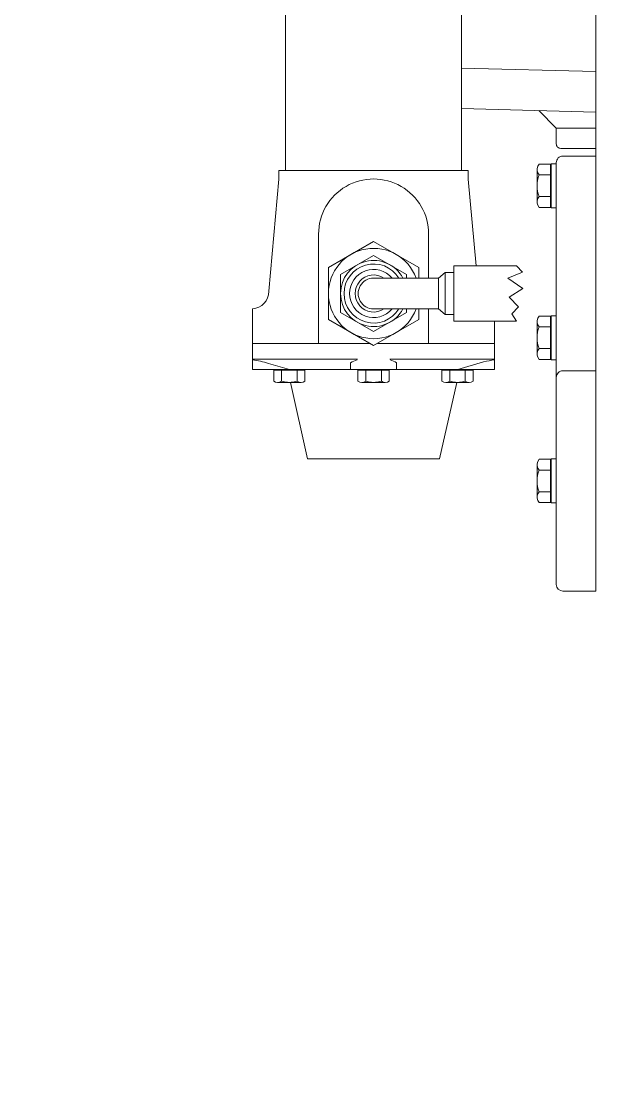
# Model space of a CAD drawing. Header units: millimetres. Extents: x 138823 to 235949, y -69097 to 9810.
# Drawn here: x 155032 to 155379, y -62118 to -61484 of the extents above; entities that cross this region are included whole.
import ezdxf

# ---------------------------------------------------------------- set-up
doc = ezdxf.new("R2010")
doc.units = ezdxf.units.MM
doc.layers.add('0 CASCO', color=7, linetype='Continuous')
doc.layers.add('18 MOTORES E GERADORES', color=14, linetype='Continuous')

msp = doc.modelspace()

# ---------------------------------------------------------------- linework, layer by layer
at = {"layer": '0 CASCO'}
msp.add_open_spline([(146126.82, -63082.43), (146215.2, -62795.19), (146379.47, -62261.32), (146662.98, -61525.14), (146952.93, -60892.1), (147256.1, -60339.25), (147575.41, -59852.68), (147907.4, -59416.74), (148141.96, -59149.6), (148256.81, -59018.8), (148433.31, -58947.24), (148727.39, -58828), (149267.37, -58647.62), (149866.81, -58474.54), (150582.08, -58311.64), (151284.25, -58193.33), (151973.43, -58111.08), (152654.36, -58054.75), (153543.21, -57999.79), (155031.62, -57935.04), (156745.07, -57864.17), (158569.82, -57805.45), (160341.66, -57766.36), (162120.51, -57748.95), (165904.25, -57749.27), (169966.48, -57750.37), (175373.8, -57746.84), (179241.25, -57811.37), (182508.18, -57806.12), (184198.21, -57821.16), (185099.59, -57853.67), (185777.92, -57894.45), (186463.78, -57957.95), (187165.87, -58051.15), (187764.5, -58157.33), (188457.23, -58303.85), (189171.48, -58483.36), (190011.86, -58727.13), (190763.31, -58970.47), (191465.34, -59223.25), (192112.93, -59490.62), (192717.78, -59794.93), (193303.42, -60159.33), (194045.73, -60703.56), (194777.19, -61289.72), (195509.51, -61831.95), (195966.55, -62134.88), (196376.02, -62363.42), (196709.38, -62514.02), (197110.89, -62645.03), (197514.32, -62741.27), (198015.82, -62842.38), (198542.47, -62935.23), (199173.55, -63014.6), (199598.12, -63056.87), (199854.89, -63082.43)], degree=3, knots=[0, 0, 0, 0, 901.347948, 1675.319997, 2364.677603, 2988.840142, 3564.913749, 4109.091785, 4631.178176, 4631.178176, 4631.178176, 5202.378251, 5582.891234, 6338.519578, 7073.266174, 7782.366384, 8473.718568, 9154.846991, 9831.879341, 11145.250803, 13624.165902, 14976.643804, 16622.243106, 18940.880075, 20313.267208, 27973.450232, 31127.646951, 36535.061714, 39576.620039, 40928.546533, 41604.908463, 42282.305172, 42966.969378, 43670.810001, 44406.445425, 44790.246915, 45794.849099, 46614.860763, 47415.011993, 48164.042526, 48852.838016, 49515.641376, 50192.856084, 50919.426916, 52275.645461, 53004.522816, 53652.759672, 53918.536496, 54410.868153, 54747.069908, 55184.163317, 55654.219696, 56281.932144, 56787.842028, 57561.948504, 57561.948504, 57561.948504, 57561.948504], dxfattribs=at)
at = {"layer": '18 MOTORES E GERADORES', "linetype": 'Continuous', "lineweight": 20}
for p, q in [((155191.66, -61257.85), (155191.66, -61574.32)), ((155297.83, -61257.85), (155297.83, -61574.32)), ((155378.8, -61560.88), (155378.8, -61436.39)), ((155378.8, -61827.21), (155378.8, -61436.39)), ((155378.79, -61514.63), (155297.83, -61512.51)), ((155378.8, -61538.98), (155297.83, -61536.86)), ((155344.36, -61538.08), (155354.91, -61548.62)), ((155378.8, -61548.62), (155354.91, -61548.62)), ((155354.91, -61558.22), (155354.91, -61548.62)), ((155378.8, -61560.88), (155357.56, -61560.88)), ((155344.48, -61570.41), (155343.75, -61571.67)), ((155344.48, -61570.41), (155351.33, -61570.41)), ((155351.33, -61596.46), (155351.33, -61570.41)), ((155351.86, -61570.17), (155351.86, -61596.71)), ((155354.91, -61570.17), (155351.86, -61570.17)), ((155354.91, -61823.64), (155354.91, -61569.5)), ((155358.89, -61565.52), (155378.8, -61565.52)), ((155378.8, -61827.62), (155378.8, -61565.52)), ((155187.68, -61579.53), (155187.68, -61574.32)), ((155187.68, -61574.32), (155301.81, -61574.32)), ((155301.81, -61579.53), (155301.81, -61574.32)), ((155343.36, -61593.2), (155343.36, -61573.67)), ((155344.48, -61576.92), (155351.33, -61576.92)), ((155351.33, -61572.16), (155351.86, -61572.16)), ((155181.6, -61647), (155187.68, -61579.53)), ((155306.51, -61631.74), (155301.81, -61579.53)), ((155344.48, -61589.95), (155351.33, -61589.95)), ((155343.75, -61595.2), (155344.48, -61596.46)), ((155351.33, -61596.46), (155344.48, -61596.46)), ((155351.33, -61594.72), (155351.86, -61594.72)), ((155354.91, -61596.71), (155351.86, -61596.71)), ((155211.56, -61678.44), (155211.56, -61612.5)), ((155277.92, -61639.04), (155277.92, -61612.5)), ((155244.74, -61616.92), (155217.54, -61632.62)), ((155271.95, -61632.62), (155244.74, -61616.92)), ((155244.74, -61625.34), (155224.83, -61636.84)), ((155264.65, -61636.84), (155244.74, -61625.34)), ((155217.54, -61632.62), (155217.54, -61664.04)), ((155271.95, -61639.04), (155271.95, -61632.62)), ((155293.18, -61664.92), (155293.18, -61631.74)), ((155330.9, -61631.74), (155293.18, -61631.74)), ((155224.83, -61636.84), (155224.83, -61659.82)), ((155244.74, -61639.04), (155283.89, -61639.04)), ((155264.65, -61639.04), (155264.65, -61636.84)), ((155283.89, -61639.04), (155287.87, -61635.72)), ((155283.89, -61657.62), (155283.89, -61639.04)), ((155287.87, -61660.94), (155287.87, -61635.72)), ((155287.87, -61635.72), (155293.18, -61635.72)), ((155171.75, -61657.59), (155171.75, -61694.06)), ((155224.83, -61659.82), (155244.74, -61671.32)), ((155244.74, -61657.62), (155283.89, -61657.62)), ((155244.74, -61671.32), (155264.65, -61659.82)), ((155264.65, -61657.62), (155264.65, -61659.82)), ((155271.95, -61657.62), (155271.95, -61664.04)), ((155277.92, -61678.44), (155277.92, -61657.62)), ((155283.89, -61657.62), (155287.87, -61660.94)), ((155217.54, -61664.04), (155244.74, -61679.74)), ((155244.74, -61679.74), (155271.95, -61664.04)), ((155287.87, -61660.94), (155293.18, -61660.94)), ((155330.9, -61664.92), (155293.18, -61664.92)), ((155317.73, -61664.92), (155317.73, -61694.06)), ((155343.36, -61684.77), (155343.36, -61665.24)), ((155344.48, -61661.98), (155343.75, -61663.24)), ((155344.48, -61661.98), (155351.33, -61661.98)), ((155351.33, -61688.03), (155351.33, -61661.98)), ((155351.33, -61663.73), (155351.86, -61663.73)), ((155351.86, -61661.74), (155351.86, -61688.28)), ((155354.91, -61661.74), (155351.86, -61661.74)), ((155344.48, -61668.49), (155351.33, -61668.49)), ((155242.49, -61678.44), (155171.75, -61678.44)), ((155317.73, -61678.44), (155247, -61678.44)), ((155344.48, -61681.52), (155351.33, -61681.52)), ((155235.03, -61687.99), (155171.75, -61687.99)), ((155181.41, -61690.44), (155193.99, -61694.06)), ((155230.86, -61694.06), (155230.86, -61690.12)), ((155254.45, -61687.99), (155317.73, -61687.99)), ((155258.62, -61694.06), (155258.62, -61690.12)), ((155311.07, -61689.58), (155295.5, -61694.06)), ((155343.75, -61686.77), (155344.48, -61688.03)), ((155351.33, -61688.03), (155344.48, -61688.03)), ((155351.33, -61686.29), (155351.86, -61686.29)), ((155354.91, -61688.28), (155351.86, -61688.28)), ((155317.73, -61694.06), (155171.75, -61694.06)), ((155184.51, -61694.58), (155203.35, -61694.58)), ((155184.51, -61701.07), (155184.51, -61694.58)), ((155185.26, -61694.58), (155185.26, -61694.06)), ((155189.22, -61701.07), (155189.22, -61694.58)), ((155198.64, -61701.07), (155198.64, -61694.58)), ((155202.61, -61694.58), (155202.61, -61694.06)), ((155203.35, -61701.07), (155203.35, -61694.58)), ((155235.32, -61701.07), (155235.32, -61694.58)), ((155235.32, -61694.58), (155254.16, -61694.58)), ((155236.06, -61694.58), (155236.06, -61694.06)), ((155240.03, -61701.07), (155240.03, -61694.58)), ((155249.45, -61701.07), (155249.45, -61694.58)), ((155253.42, -61694.58), (155253.42, -61694.06)), ((155254.16, -61701.07), (155254.16, -61694.58)), ((155285.9, -61701.07), (155285.9, -61694.58)), ((155285.9, -61694.58), (155304.74, -61694.58)), ((155286.64, -61694.58), (155286.64, -61694.06)), ((155290.61, -61701.07), (155290.61, -61694.58)), ((155300.03, -61701.07), (155300.03, -61694.58)), ((155304, -61694.58), (155304, -61694.06)), ((155304.74, -61701.07), (155304.74, -61694.58)), ((155378.8, -61694.91), (155358.89, -61694.91)), ((155186.87, -61701.88), (155201, -61701.88)), ((155204.93, -61747.86), (155194.59, -61701.88)), ((155237.67, -61701.88), (155251.81, -61701.88)), ((155284.55, -61747.86), (155294.89, -61701.88)), ((155288.25, -61701.88), (155302.39, -61701.88)), ((155204.93, -61747.86), (155284.55, -61747.86)), ((155344.48, -61748.24), (155343.75, -61749.5)), ((155344.48, -61748.24), (155351.33, -61748.24)), ((155351.33, -61774.29), (155351.33, -61748.24)), ((155354.91, -61748), (155351.86, -61748)), ((155351.86, -61748), (155351.86, -61774.54)), ((155343.36, -61771.04), (155343.36, -61751.5)), ((155344.48, -61754.75), (155351.33, -61754.75)), ((155351.33, -61749.99), (155351.86, -61749.99)), ((155344.48, -61767.78), (155351.33, -61767.78)), ((155343.75, -61773.03), (155344.48, -61774.29)), ((155351.33, -61774.29), (155344.48, -61774.29)), ((155351.33, -61772.55), (155351.86, -61772.55)), ((155354.91, -61774.54), (155351.86, -61774.54)), ((155378.8, -61827.62), (155358.89, -61827.62))]:
    msp.add_line(p, q, dxfattribs=at)
at = {"layer": '18 MOTORES E GERADORES', "linetype": 'Continuous', "lineweight": 20, "flags": 128}
msp.add_lwpolyline([(155330.9, -61664.92), (155328.03, -61660.57), (155332.04, -61656.29), (155326.42, -61650.5), (155334.71, -61645.33), (155325.71, -61639.1), (155334.53, -61635.53), (155330.9, -61631.74)], dxfattribs=at)
at = {"layer": '18 MOTORES E GERADORES', "linetype": 'Continuous', "lineweight": 20}
for centre, radius, start, end in [((155357.56, -61558.22), 2.65, 180, 270.00001), ((155348.67, -61573.67), 5.3, 157.87847, 217.87851), ((155358.89, -61569.5), 3.98, 89.99996, 180), ((155362.9, -61583.44), 19.54, 160.52869, 199.47098), ((155244.74, -61612.5), 33.18, 0.00004, 180.00005), ((155348.67, -61593.2), 5.3, 142.12106, 202.12115), ((155244.74, -61648.33), 27.21, 19.96594, 340.03401), ((155244.74, -61648.33), 19.91, 27.81798, 332.18197), ((155244.74, -61648.33), 17.8, 31.46268, 328.53727), ((155244.74, -61648.33), 14.48, 39.9061, 320.0939), ((155244.74, -61648.33), 11.16, 56.32577, 303.67429), ((155244.74, -61648.33), 9.29, 89.99996, 270.00001), ((155170.99, -61647), 10.62, 274.12397, 359.99998), ((155348.67, -61665.24), 5.3, 157.87847, 217.87851), ((155362.9, -61675.01), 19.54, 160.52869, 199.47098), ((155348.67, -61684.77), 5.3, 142.12106, 202.12115), ((155165.53, -61740.03), 52.06, 72.24295, 83.13907), ((155244.74, -61714.46), 28.03, 110.76386, 119.6924), ((155244.74, -61714.46), 28.03, 60.30766, 69.23613), ((155323.95, -61740.03), 52.06, 96.86099, 104.32627), ((155358.89, -61698.89), 3.98, 89.99996, 180), ((155186.87, -61698.04), 3.84, 232.12019, 307.88008), ((155193.93, -61687.74), 14.13, 250.5287, 289.47121), ((155201, -61698.04), 3.84, 232.12019, 307.88008), ((155237.67, -61698.04), 3.84, 232.12019, 307.88008), ((155244.74, -61687.74), 14.13, 250.5287, 289.47121), ((155251.81, -61698.04), 3.84, 232.12019, 307.88008), ((155288.25, -61698.04), 3.84, 232.12019, 307.88008), ((155295.32, -61687.74), 14.13, 250.5287, 289.47121), ((155302.39, -61698.04), 3.84, 232.12019, 307.88008), ((155348.67, -61751.5), 5.3, 157.87847, 217.87851), ((155362.9, -61761.27), 19.54, 160.52869, 199.47098), ((155348.67, -61771.04), 5.3, 142.12106, 202.12115), ((155358.89, -61823.64), 3.98, 180.00003, 269.99998)]:
    msp.add_arc(centre, radius, start, end, dxfattribs=at)

doc.saveas('drawing.dxf')
